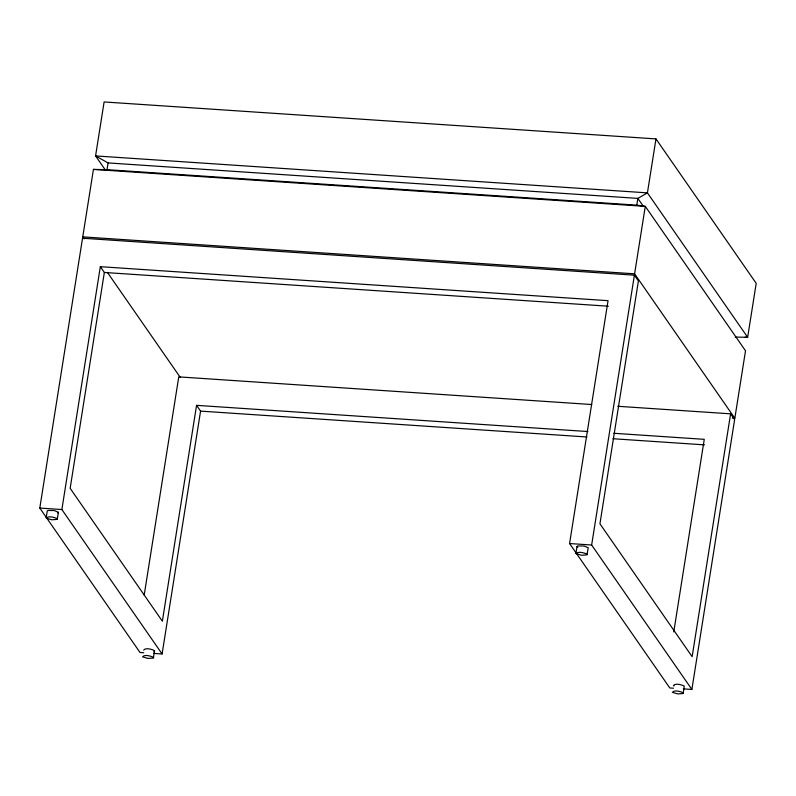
<?xml version="1.0" encoding="UTF-8"?>
<svg xmlns="http://www.w3.org/2000/svg" width="796" height="796" viewBox="0 0 796 796"><rect width="100%" height="100%" fill="white"/><g stroke="black" fill="none" stroke-linecap="round" stroke-linejoin="round"><path stroke-width="1.19" d="M143.708 652.74L140.026 652.491L39.8 508.057L82.535 238.223L634.392 275.177L638.402 280.948L599.935 523.808L692.142 656.69L730.609 413.83L617.756 406.278M84.167 238.899L82.754 236.87L93.44 169.409L107.012 169.667L636.79 205.139L645.287 206.363L745.514 350.797L734.827 418.258L732.35 418.089M46.168 517.808L47.233 511.062L47.979 510.475L54.287 510.535L58.446 512.306L57.193 519.38L51.78 519.788L46.357 518.186C48.039 515.579 54.387 517.221 57.193 518.684L57.382 519.052M107.012 169.667L108.077 162.921L95.57 155.916L104.117 101.948L655.974 138.902L756.2 283.336L747.653 337.305L735.315 337.076M153.519 653.397L162.105 653.974L61.869 509.54L100.336 266.68L608.044 300.679L569.578 543.539L669.804 687.973L673.486 688.212M100.336 266.68L104.346 272.461L70.157 488.326L162.364 621.208L196.562 405.343L587.856 431.541M144.175 595.199L178.762 376.876L591.717 404.527M153.598 657.705L153.409 657.337C150.613 655.874 144.255 654.232 142.574 656.839L147.996 658.441L153.409 658.043L154.474 650.591C151.678 649.128 145.33 647.486 143.648 650.093M162.105 653.974L200.572 411.114L196.562 405.343M575.936 553.29L577.01 546.544L577.757 545.947L584.065 546.016L588.224 547.777L586.97 554.862L581.558 555.26L576.135 553.658C577.816 551.051 584.164 552.693 586.96 554.155L587.159 554.523M636.79 205.139L637.855 198.393L647.427 192.871L655.974 138.902M683.296 688.868L691.883 689.445L591.647 545.011L634.392 275.177M734.827 418.258L634.601 273.824L645.287 206.363L93.44 169.409M673.764 631.905L704.261 439.332L613.865 433.283M683.376 693.187L683.187 692.809C680.381 691.356 674.033 689.714 672.351 692.321L677.774 693.923L683.187 693.515L684.252 686.072C681.456 684.61 675.098 682.968 673.426 685.575L673.983 685.963M691.883 689.445L734.618 419.611L730.609 413.83M58.446 512.306L57.7 512.903M154.673 650.959L153.926 651.556M108.077 162.921L637.855 198.393L643.516 206.552M82.754 236.87L634.601 273.824M104.346 272.461L608.333 306.211M745.175 337.146L747.653 337.305L647.427 192.871L95.57 155.916L105.46 170.155M200.572 411.114L586.921 436.984M612.92 438.725L704.55 444.865M39.8 508.057L61.869 509.54M569.578 543.539L591.647 545.011M577.767 547.3L577.01 546.544M107.46 272.471L180.155 377.234"/></g></svg>
